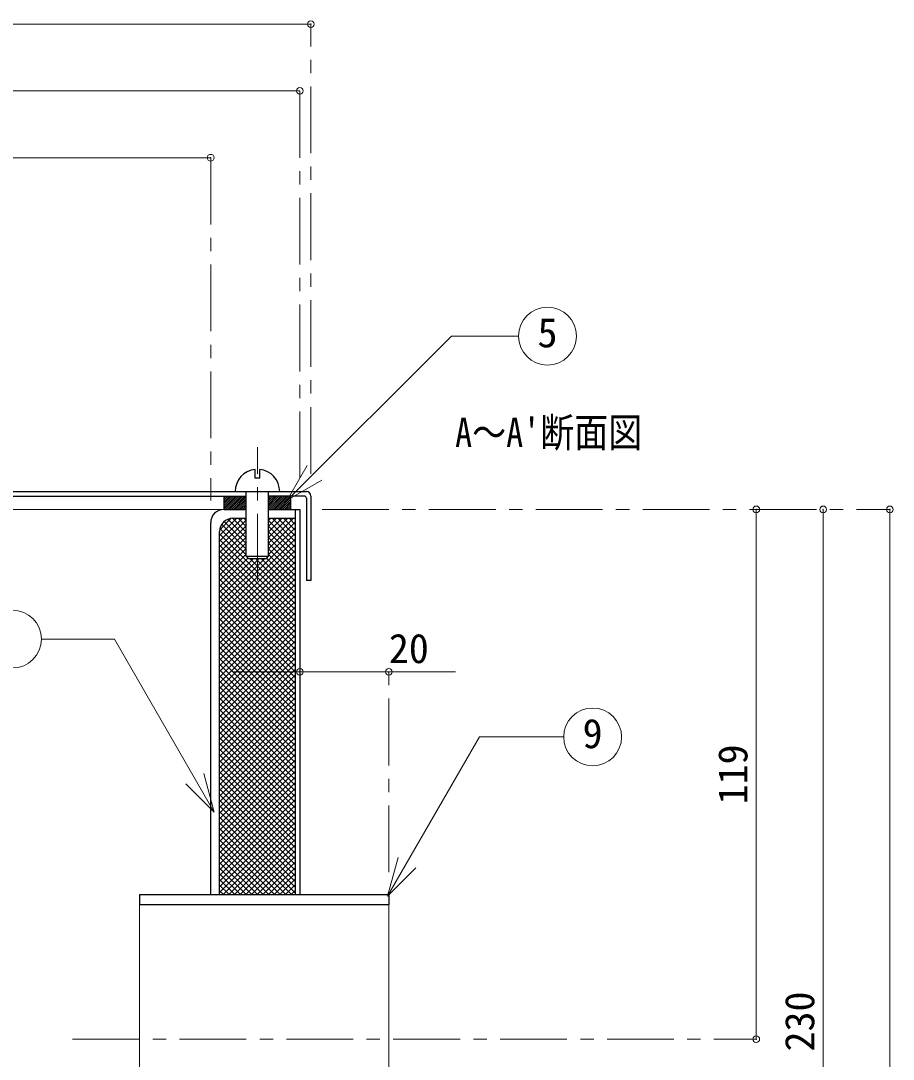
# Model space of a CAD drawing. Units: millimetres, scale not verified. Extents: x -637 to 578, y -407 to 436.
# Drawn here: x -192.5 to 3.4, y -80.9 to 152.3 of the extents above; entities that cross this region are included whole.
import ezdxf
from ezdxf.enums import TextEntityAlignment as Align

# ---------------------------------------------------------------- set-up
doc = ezdxf.new("R2010")
doc.units = ezdxf.units.MM
doc.header["$LTSCALE"] = 3
doc.header["$PDMODE"] = 32
doc.header["$PDSIZE"] = 1.5
doc.linetypes.add('CHAIN1', pattern=[8, 5, -1, 1, -1])
doc.layers.add('0-0', color=4, linetype='Continuous', lineweight=9)
doc.styles.add('ＭＳ ゴシック', font='')
doc.styles.get('ＭＳ ゴシック').set_extended_font_data('MS Gothic')

msp = doc.modelspace()

# ---------------------------------------------------------------- linework, layer by layer
at = {"layer": '0-0'}
for p, q in [((-382.34, 151.574), (-127.34, 151.574)), ((-129.84, 136.574), (-379.84, 136.574)), ((-359.84, 121.574), (-149.84, 121.574)), ((-146.84, 42.605), (-143.872, 45.574)), ((-146.84, 43.03), (-144.296, 45.574)), ((-146.84, 43.454), (-144.72, 45.574)), ((-146.84, 43.878), (-145.144, 45.574)), ((-146.84, 44.302), (-145.569, 45.574)), ((-146.84, 44.727), (-145.993, 45.574)), ((-146.84, 45.151), (-146.417, 45.574)), ((-146.447, 42.574), (-143.447, 45.574)), ((-146.023, 42.574), (-143.023, 45.574)), ((-145.599, 42.574), (-142.599, 45.574)), ((-145.175, 42.574), (-142.175, 45.574)), ((-144.75, 42.574), (-141.84, 45.484)), ((-144.326, 42.574), (-141.84, 45.06)), ((-143.902, 42.574), (-141.84, 44.635)), ((-136.84, 42.847), (-134.114, 45.574)), ((-136.84, 43.272), (-134.538, 45.574)), ((-136.84, 43.696), (-134.962, 45.574)), ((-136.84, 44.12), (-135.386, 45.574)), ((-136.84, 44.544), (-135.811, 45.574)), ((-136.84, 44.969), (-136.235, 45.574)), ((-136.84, 45.393), (-136.659, 45.574)), ((-136.689, 42.574), (-133.689, 45.574)), ((-136.265, 42.574), (-133.265, 45.574)), ((-135.841, 42.574), (-132.841, 45.574)), ((-135.417, 42.574), (-132.417, 45.574)), ((-134.992, 42.574), (-131.992, 45.574)), ((-134.568, 42.574), (-131.84, 45.302)), ((-134.144, 42.574), (-131.84, 44.877)), ((-133.72, 42.574), (-131.84, 44.453)), ((-146.84, 42.574), (-362.84, 42.574)), ((-143.478, 42.574), (-141.84, 44.211)), ((-143.053, 42.574), (-141.84, 43.787)), ((-142.629, 42.574), (-141.84, 43.363)), ((-142.205, 42.574), (-141.84, 42.938)), ((-133.295, 42.574), (-131.84, 44.029)), ((-132.871, 42.574), (-131.84, 43.605)), ((-132.447, 42.574), (-131.84, 43.18)), ((-132.022, 42.574), (-131.84, 42.756)), ((-27.34, 42.574), (-27.34, -76.426)), ((-12.34, 42.574), (-12.34, -187.426)), ((2.66, -221.426), (2.66, 42.574)), ((-147.84, 35.442), (-142.708, 40.574)), ((-147.84, 36.714), (-143.981, 40.574)), ((-147.84, 34.169), (-141.84, 40.169)), ((-147.807, 38.021), (-145.287, 40.541)), ((-146.778, 39.864), (-141.84, 34.926)), ((-145.988, 40.346), (-141.84, 36.199)), ((-144.941, 40.572), (-141.84, 37.471)), ((-143.67, 40.574), (-141.84, 38.744)), ((-142.397, 40.574), (-141.84, 40.017)), ((-136.84, 34.987), (-131.253, 40.574)), ((-136.84, 36.259), (-132.526, 40.574)), ((-136.84, 37.532), (-133.799, 40.574)), ((-136.84, 38.805), (-135.071, 40.574)), ((-136.84, 40.078), (-136.344, 40.574)), ((-136.84, 40.108), (-130.84, 34.108)), ((-136.84, 33.714), (-130.84, 39.714)), ((-136.033, 40.574), (-130.84, 35.381)), ((-134.761, 40.574), (-130.84, 36.654)), ((-133.488, 40.574), (-130.84, 37.927)), ((-132.215, 40.574), (-130.84, 39.199)), ((-130.942, 40.574), (-130.84, 40.472)), ((-147.84, 32.896), (-141.84, 38.896)), ((-147.84, 31.623), (-141.84, 37.623)), ((-147.753, 38.293), (-141.84, 32.38)), ((-147.372, 39.184), (-141.84, 33.653)), ((-136.84, 38.835), (-130.84, 32.835)), ((-136.84, 32.441), (-130.84, 38.441)), ((-136.84, 37.563), (-130.84, 31.563)), ((-147.84, 20.168), (-130.84, 37.168)), ((-147.84, 37.107), (-130.84, 20.107)), ((-147.84, 30.351), (-141.84, 36.351)), ((-147.84, 18.895), (-130.84, 35.895)), ((-147.84, 35.835), (-130.84, 18.835)), ((-147.84, 29.078), (-141.84, 35.078)), ((-136.84, 36.29), (-130.84, 30.29)), ((-136.84, 35.017), (-130.84, 29.017)), ((-147.84, 17.623), (-130.84, 34.623)), ((-147.84, 34.562), (-130.84, 17.562)), ((-147.84, 27.805), (-141.84, 33.805)), ((-147.84, 16.35), (-130.84, 33.35)), ((-147.84, 33.289), (-130.84, 16.289)), ((-136.84, 33.744), (-130.84, 27.744)), ((-147.84, 26.532), (-141.84, 32.532)), ((-147.84, 15.077), (-130.84, 32.077)), ((-147.84, 32.016), (-130.84, 15.016)), ((-147.84, 25.259), (-141.433, 31.667)), ((-147.84, 21.441), (-137.707, 31.574)), ((-147.84, 22.714), (-138.98, 31.574)), ((-147.84, 23.987), (-140.253, 31.574)), ((-147.84, 13.804), (-130.84, 30.804)), ((-147.84, 30.743), (-130.84, 13.743)), ((-141.034, 31.574), (-130.84, 21.38)), ((-139.761, 31.574), (-130.84, 22.653)), ((-138.489, 31.574), (-130.84, 23.926)), ((-137.278, 31.636), (-130.84, 25.199)), ((-136.84, 32.471), (-130.84, 26.471)), ((-147.84, 12.531), (-130.84, 29.531)), ((-147.84, 29.471), (-130.84, 12.471)), ((-147.84, 11.259), (-130.84, 28.259)), ((-147.84, 28.198), (-130.84, 11.198)), ((-147.84, 9.986), (-130.84, 26.986)), ((-147.84, 26.925), (-130.84, 9.925)), ((-147.84, 8.713), (-130.84, 25.713)), ((-147.84, 25.652), (-130.84, 8.652)), ((-147.84, 7.44), (-130.84, 24.44)), ((-147.84, 24.38), (-130.84, 7.38)), ((-147.84, 6.167), (-130.84, 23.167)), ((-147.84, 23.107), (-130.84, 6.107)), ((-147.84, 4.895), (-130.84, 21.895)), ((-147.84, 21.834), (-130.84, 4.834)), ((-147.84, 3.622), (-130.84, 20.622)), ((-147.84, 20.561), (-130.84, 3.561)), ((-147.84, 2.349), (-130.84, 19.349)), ((-147.84, 19.288), (-130.84, 2.288)), ((-147.84, 1.076), (-130.84, 18.076)), ((-147.84, 18.016), (-130.84, 1.016)), ((-147.84, -0.196), (-130.84, 16.804)), ((-147.84, 16.743), (-130.84, -0.257)), ((-147.84, -1.469), (-130.84, 15.531)), ((-147.84, 15.47), (-130.84, -1.53)), ((-147.84, -2.742), (-130.84, 14.258)), ((-147.84, 14.197), (-130.84, -2.803)), ((-147.84, -4.015), (-130.84, 12.985)), ((-147.84, 12.924), (-130.84, -4.076)), ((-147.84, -5.288), (-130.84, 11.712)), ((-147.84, 11.652), (-130.84, -5.348)), ((-147.84, -6.56), (-130.84, 10.44)), ((-147.84, 10.379), (-130.84, -6.621)), ((-147.84, -7.833), (-130.84, 9.167)), ((-147.84, 9.106), (-130.84, -7.894)), ((-147.84, -9.106), (-130.84, 7.894)), ((-147.84, 7.833), (-130.84, -9.167)), ((-147.84, -10.379), (-130.84, 6.621)), ((-147.84, 6.56), (-130.84, -10.44)), ((-147.84, -11.652), (-130.84, 5.348)), ((-147.84, 5.288), (-130.84, -11.712)), ((-94.84, 6.074), (-144.84, 6.074)), ((-147.84, -12.924), (-130.84, 4.076)), ((-147.84, 4.015), (-130.84, -12.985)), ((-147.84, -14.197), (-130.84, 2.803)), ((-147.84, 2.742), (-130.84, -14.258)), ((-147.84, -15.47), (-130.84, 1.53)), ((-147.84, 1.469), (-130.84, -15.531)), ((-147.84, -16.743), (-130.84, 0.257)), ((-147.84, 0.196), (-130.84, -16.804)), ((-147.84, -18.016), (-130.84, -1.016)), ((-147.84, -1.076), (-130.84, -18.076)), ((-147.84, -19.288), (-130.84, -2.288)), ((-147.84, -2.349), (-130.84, -19.349)), ((-147.84, -20.561), (-130.84, -3.561)), ((-147.84, -3.622), (-130.84, -20.622)), ((-147.84, -21.834), (-130.84, -4.834)), ((-147.84, -4.895), (-130.84, -21.895)), ((-147.84, -23.107), (-130.84, -6.107)), ((-147.84, -6.167), (-130.84, -23.167)), ((-147.84, -24.38), (-130.84, -7.38)), ((-147.84, -7.44), (-130.84, -24.44)), ((-147.84, -25.652), (-130.84, -8.652)), ((-147.84, -8.713), (-130.84, -25.713)), ((-147.84, -26.925), (-130.84, -9.925)), ((-147.84, -9.986), (-130.84, -26.986)), ((-147.84, -28.198), (-130.84, -11.198)), ((-147.84, -11.259), (-130.84, -28.259)), ((-147.84, -29.471), (-130.84, -12.471)), ((-147.84, -12.531), (-130.84, -29.531)), ((-147.84, -30.743), (-130.84, -13.743)), ((-147.84, -13.804), (-130.84, -30.804)), ((-147.84, -32.016), (-130.84, -15.016)), ((-147.84, -15.077), (-130.84, -32.077)), ((-147.84, -33.289), (-130.84, -16.289)), ((-147.84, -16.35), (-130.84, -33.35)), ((-147.84, -34.562), (-130.84, -17.562)), ((-147.84, -17.623), (-130.84, -34.623)), ((-147.84, -35.835), (-130.84, -18.835)), ((-147.84, -18.895), (-130.84, -35.895)), ((-147.84, -37.107), (-130.84, -20.107)), ((-147.84, -20.168), (-130.84, -37.168)), ((-147.84, -38.38), (-130.84, -21.38)), ((-147.84, -21.441), (-130.84, -38.441)), ((-147.84, -39.653), (-130.84, -22.653)), ((-147.84, -22.714), (-130.84, -39.714)), ((-147.84, -40.926), (-130.84, -23.926)), ((-147.84, -23.987), (-130.84, -40.987)), ((-147.84, -42.199), (-130.84, -25.199)), ((-147.84, -25.259), (-130.84, -42.259)), ((-147.84, -43.471), (-130.84, -26.471)), ((-147.84, -26.532), (-130.84, -43.532)), ((-147.84, -27.805), (-131.719, -43.926)), ((-147.022, -43.926), (-130.84, -27.744)), ((-147.84, -29.078), (-132.992, -43.926)), ((-145.749, -43.926), (-130.84, -29.017)), ((-144.477, -43.926), (-130.84, -30.29)), ((-147.84, -30.351), (-134.265, -43.926)), ((-147.84, -31.623), (-135.538, -43.926)), ((-143.204, -43.926), (-130.84, -31.563)), ((-147.84, -32.896), (-136.81, -43.926)), ((-147.84, -34.169), (-138.083, -43.926)), ((-141.931, -43.926), (-130.84, -32.835)), ((-140.658, -43.926), (-130.84, -34.108)), ((-147.84, -35.442), (-139.356, -43.926)), ((-147.84, -36.714), (-140.629, -43.926)), ((-139.385, -43.926), (-130.84, -35.381)), ((-138.113, -43.926), (-130.84, -36.654)), ((-147.84, -37.987), (-141.902, -43.926)), ((-147.84, -39.26), (-143.174, -43.926)), ((-136.84, -43.926), (-130.84, -37.927)), ((-135.567, -43.926), (-130.84, -39.199)), ((-147.84, -40.533), (-144.447, -43.926)), ((-147.84, -41.806), (-145.72, -43.926)), ((-134.294, -43.926), (-130.84, -40.472)), ((-133.021, -43.926), (-130.84, -41.745)), ((-147.84, -43.078), (-146.993, -43.926)), ((-131.749, -43.926), (-130.84, -43.018))]:
    msp.add_line(p, q, dxfattribs=at)
at = {"layer": '0-0', "linetype": 'CHAIN1'}
for p, q in [((-127.34, 50.574), (-127.34, 151.574)), ((-129.84, 136.574), (-129.84, 47.574)), ((-149.84, 121.574), (-149.84, 44.574)), ((-139.34, 26.574), (-139.34, 56.574)), ((-124.84, 42.574), (2.66, 42.574)), ((-109.84, -38.926), (-109.84, 6.074)), ((-180.84, -76.426), (-27.34, -76.426))]:
    msp.add_line(p, q, dxfattribs=at)
at = {"layer": '0-0', "color": 7, "lineweight": 18}
for p, q in [((-132.686, 44.611), (-95.8, 81.498)), ((-80.716, 81.498), (-95.8, 81.498)), ((-132.686, 44.611), (-128.186, 52.406)), ((-132.686, 44.611), (-124.892, 49.111)), ((-171.476, 13.457), (-187.848, 13.457)), ((-149.026, -25.426), (-171.476, 13.457)), ((-110.112, -44.276), (-89.48, -8.54)), ((-70.579, -8.54), (-89.48, -8.54)), ((-149.026, -25.426), (-151.355, -16.733)), ((-149.026, -25.426), (-155.39, -19.062)), ((-110.112, -44.276), (-107.783, -35.583)), ((-110.112, -44.276), (-103.748, -37.912)), ((-165.84, -46.176), (-165.84, -106.676)), ((-109.84, -46.176), (-109.84, -106.676))]:
    msp.add_line(p, q, dxfattribs=at)
at = {"layer": '0-0', "color": 5, "lineweight": 25}
for p, q in [((-138.84, 49.574), (-138.84, 51.549)), ((-381.34, 46.574), (-128.34, 46.574)), ((-367.84, 45.574), (-141.84, 45.574)), ((-146.84, 42.574), (-146.84, 45.574)), ((-141.84, 32.074), (-141.84, 46.574)), ((-136.84, 32.074), (-136.84, 46.574)), ((-128.84, 45.574), (-136.84, 45.574)), ((-131.84, 42.574), (-131.84, 45.574)), ((-128.34, 45.074), (-128.34, 26.574)), ((-127.34, 45.574), (-127.34, 26.574)), ((-146.84, 42.574), (-141.84, 42.574)), ((-136.84, 42.574), (-129.84, 42.574)), ((-130.84, 42.574), (-130.84, -43.926)), ((-129.84, 42.574), (-129.84, -43.926)), ((-144.84, 40.574), (-141.84, 40.574)), ((-136.84, 40.574), (-130.84, 40.574)), ((-149.84, -43.926), (-149.84, 39.574)), ((-147.84, -43.926), (-147.84, 37.574)), ((-141.84, 32.074), (-136.84, 32.074)), ((-141.34, 31.574), (-141.84, 32.074)), ((-141.34, 31.574), (-137.34, 31.574)), ((-137.34, 31.574), (-136.84, 32.074)), ((-127.34, 26.574), (-128.34, 26.574)), ((-165.84, -43.926), (-109.84, -43.926)), ((-165.84, -43.926), (-165.84, -46.176)), ((-109.84, -43.926), (-109.84, -46.176)), ((-165.84, -46.176), (-109.84, -46.176))]:
    msp.add_line(p, q, dxfattribs=at)
msp.add_lwpolyline([(-138.84, 49.574), (-139.84, 49.574), (-139.84, 51.549)], dxfattribs=at)
at = {"layer": '0-0', "color": 7, "lineweight": 18}
for centre in [(-74.216, 81.498), (-194.348, 13.457), (-64.079, -8.54)]:
    msp.add_circle(centre, 6.5, dxfattribs=at)
at = {"layer": '0-0', "color": 5, "lineweight": 25}
for centre, radius, start, end in [((-139.34, 46.574), 5, 95.73917, 180), ((-139.34, 46.574), 5, 0, 84.26083), ((-128.84, 45.074), 0.5, 0, 90), ((-128.34, 45.574), 1, 0, 90), ((-146.84, 39.574), 3, 90, 180), ((-144.84, 37.574), 3, 90, 180)]:
    msp.add_arc(centre, radius, start, end, dxfattribs=at)
at = {"layer": '0-0', "color": 1}
for p in [(-127.34, 151.574), (-129.84, 136.574), (-149.84, 121.574), (-27.34, 42.574), (-12.34, 42.574), (2.66, 42.574), (-129.84, 6.074), (-109.84, 6.074), (-27.34, -76.426)]:
    msp.add_point(p, dxfattribs=at)

# ---------------------------------------------------------------- texts
at = {"layer": '0-0', "color": 7, "style": 'ＭＳ ゴシック'}
for s, p in [('5', (-76.466, 76.998)), ('20', (-109.84, 6.074)), ('9', (-66.329, -13.04))]:
    msp.add_text(s, height=6.598, dxfattribs=at).set_placement(p, align=Align.BOTTOM_LEFT)
at = {"layer": '0-0', "color": 7, "style": 'ＭＳ ゴシック', "width": 0.85}
msp.add_text("A～A'断面図", height=6.598, dxfattribs=at).set_placement((-94.965, 54.574), align=Align.BOTTOM_LEFT)
at = {"layer": '0-0', "color": 7, "style": 'ＭＳ ゴシック'}
for s, p in [('119', (-27.34, -23.676)), ('230', (-12.34, -79.176))]:
    msp.add_text(s, height=6.598, rotation=90, dxfattribs=at).set_placement(p, align=Align.BOTTOM_LEFT)

doc.saveas('drawing.dxf')
